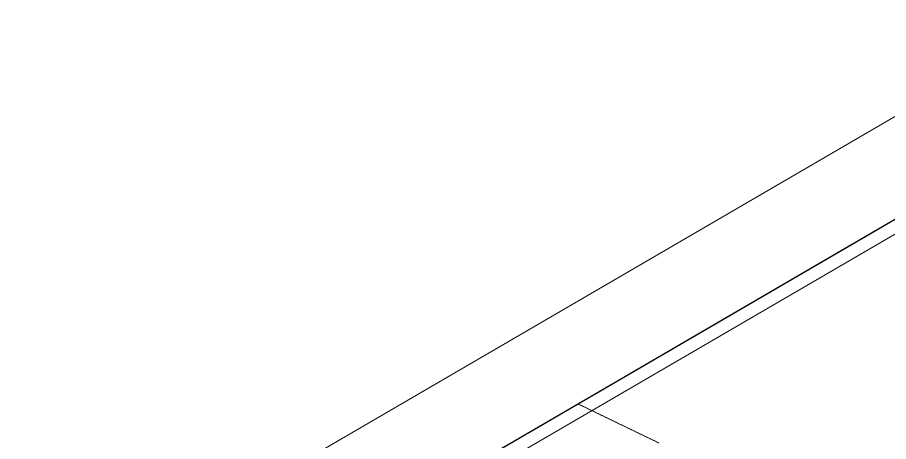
# Model space of a CAD drawing. Header units: inches. Extents: x 27328 to 52026, y -4075 to 4147.
# Drawn here: x 39042 to 43287, y 41 to 2109 of the extents above; entities that cross this region are included whole.
import ezdxf

# ---------------------------------------------------------------- set-up
doc = ezdxf.new("R2010")
doc.units = ezdxf.units.IN
doc.header["$MEASUREMENT"] = 0
doc.linetypes.add('Center 1_4_', pattern=[0.53125, 0.25, -0.09375, 0.09375, -0.09375])
for name, color, linetype, lineweight in [('C-TOPO', 7, 'Continuous', 9), ('G-ANNO-SYMB', 111, 'Continuous', 9), ('PROP', 3, 'Center 1_4_', 9)]:
    doc.layers.add(name, color=color, linetype=linetype, lineweight=lineweight)

msp = doc.modelspace()

# ---------------------------------------------------------------- linework, layer by layer
at = {"layer": 'C-TOPO', "lineweight": 25}
msp.add_line((39042.8, -1365), (44148.5, 1608.8), dxfattribs=at)
at = {"layer": 'C-TOPO'}
for p, q in [((43056.2, 973.3), (44147.8, 1609.1)), ((43056.2, 973.3), (41630.5, 142.9)), ((41630.5, 142.9), (39042.1, -1364.7))]:
    msp.add_line(p, q, dxfattribs=at)
at = {"layer": 'G-ANNO-SYMB'}
for p, q in [((39042.1, -864.7), (44147.8, 2109.1)), ((39042.1, -1437.2), (44147.8, 1536.6))]:
    msp.add_line(p, q, dxfattribs=at)
at = {"layer": 'PROP'}
msp.add_line((41772.2, 225.4), (42166.9, 34.6), dxfattribs=at)

doc.saveas('drawing.dxf')
